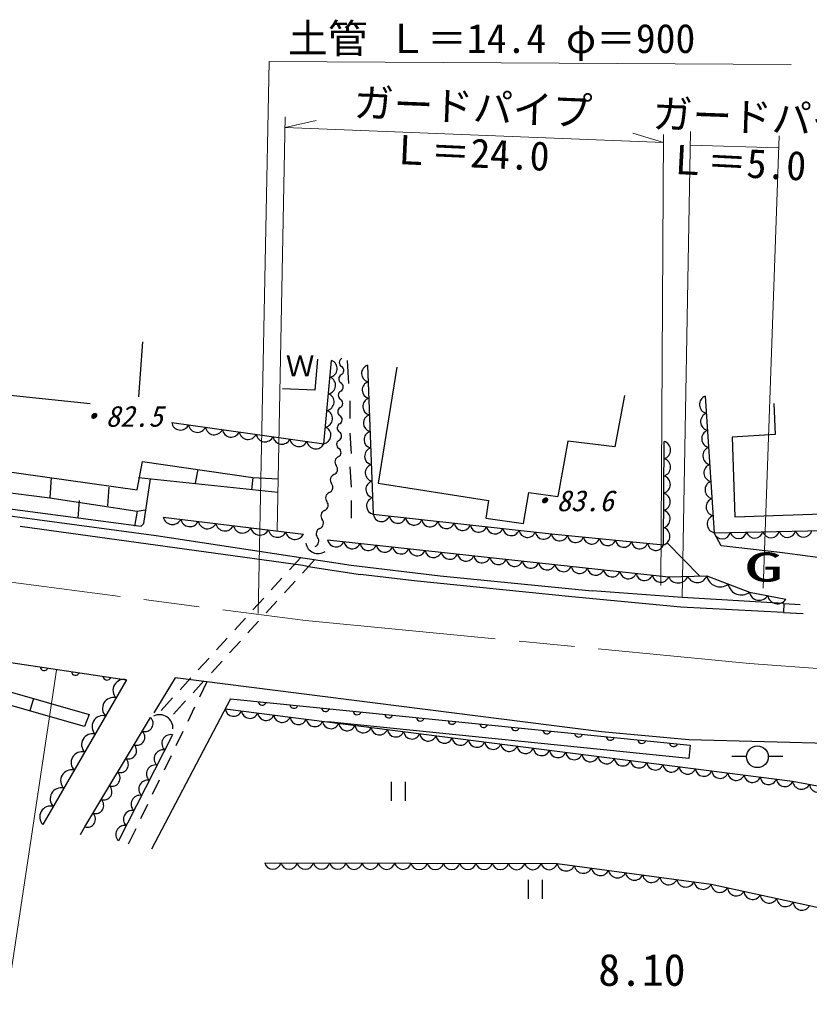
# Model space of a CAD drawing. Units: millimetres, scale not verified. Extents: x 40000 to 680000, y 20000 to 380000.
# Drawn here: x 477546 to 527255, y 270968 to 331982 of the extents above; entities that cross this region are included whole.
import ezdxf
from ezdxf.enums import TextEntityAlignment as Align

# ---------------------------------------------------------------- set-up
doc = ezdxf.new("R2010")
doc.units = ezdxf.units.MM
doc.header["$LTSCALE"] = 1000
doc.linetypes.add('CHAIN', pattern=[18.5, 12, -1.5, 3.5, -1.5])
for name, color, linetype, lineweight in [('M-BGD', 7, 'Continuous', 25), ('M-BMK', 2, 'CHAIN', 13), ('M-STR-HTXT', 7, 'Continuous', 13)]:
    doc.layers.add(name, color=color, linetype=linetype, lineweight=lineweight)
doc.styles.add('ＭＳ ゴシック', font='')
doc.styles.get('ＭＳ ゴシック').set_extended_font_data('MS Gothic')

msp = doc.modelspace()

# ---------------------------------------------------------------- linework, layer by layer
at = {"layer": 'M-BGD'}
for p, q in [((485293, 311715), (485039, 308243)), ((496300, 310614), (496131, 308667)), ((498163, 310529), (498247, 309090)), ((501295, 310106), (500110, 302825)), ((473101, 308751), (481991, 307820)), ((496131, 308667), (494099, 308751)), ((515604, 308328), (515011, 305111)), ((446262, 307820), (484955, 302401)), ((498332, 307989), (498332, 306889)), ((525002, 307820), (525087, 305873)), ((438049, 306296), (485209, 300115)), ((498332, 305957), (498417, 304687)), ((525087, 305873), (522377, 305703)), ((522377, 305703), (522547, 300708)), ((512048, 305449), (511410, 301970)), ((515011, 305111), (512048, 305449)), ((458031, 304687), (479451, 301893)), ((484955, 302401), (485293, 304179)), ((485293, 304179), (492236, 303163)), ((488765, 303671), (488595, 302825)), ((498332, 303841), (498417, 302571)), ((479536, 303163), (479451, 301893)), ((485039, 303163), (493808, 302245)), ((485378, 300285), (485801, 303079)), ((492236, 303163), (492151, 302401)), ((492236, 303163), (493824, 303084)), ((500110, 302825), (507053, 301724)), ((467259, 302063), (486140, 299523)), ((483177, 302571), (483092, 301385)), ((509254, 300285), (509593, 302232)), ((509593, 302232), (511410, 301970)), ((479451, 301893), (484955, 301047)), ((481314, 301724), (481229, 300623)), ((498417, 301724), (498417, 300623)), ((507053, 301724), (506883, 300623)), ((484955, 301047), (484785, 300115)), ((484955, 301047), (485463, 301131)), ((522547, 300708), (530421, 300962)), ((485209, 300115), (485378, 300285)), ((486597, 300684), (495409, 299613)), ((506883, 300623), (509254, 300285)), ((477589, 300115), (495369, 297660)), ((521683, 298870), (521248, 299701)), ((486140, 299523), (498417, 297660)), ((518291, 299059), (520350, 296970)), ((495247, 298141), (494533, 297358)), ((496129, 298007), (495360, 297166)), ((495369, 297660), (495556, 297628)), ((495556, 297628), (495707, 297575)), ((495707, 297575), (499009, 297067)), ((498417, 297660), (504005, 296983)), ((494061, 296842), (493386, 296103)), ((494887, 296649), (494213, 295911)), ((504005, 296983), (513572, 296051)), ((492914, 295586), (492240, 294848)), ((493740, 295395), (493066, 294656)), ((525629, 295252), (525614, 294690)), ((525629, 295252), (526653, 295180)), ((491768, 294331), (491094, 293592)), ((492593, 294140), (491919, 293402)), ((525614, 294690), (526842, 294617)), ((463272, 293611), (484286, 290449)), ((490622, 293075), (489948, 292337)), ((491446, 292885), (490772, 292147)), ((489476, 291820), (488801, 291081)), ((490299, 291630), (489625, 290892)), ((484286, 290449), (479020, 281352)), ((488330, 290564), (487655, 289826)), ((489152, 290376), (488478, 289638)), ((489344, 290324), (488875, 289357)), ((478430, 289275), (478208, 288502)), ((490828, 289256), (485851, 279803)), ((487183, 289309), (486469, 288526)), ((490828, 289256), (519751, 286341)), ((488005, 289121), (487236, 288280)), ((488570, 288728), (488134, 287828)), ((487168, 286991), (483780, 280321)), ((487828, 287198), (487392, 286298)), ((487086, 285668), (486650, 284768)), ((522373, 285645), (523287, 285646)), ((524666, 285645), (525580, 285646)), ((486345, 284139), (485908, 283239)), ((500941, 284040), (500941, 282840)), ((501841, 282840), (501841, 284040)), ((485603, 282609), (485167, 281709)), ((484861, 281079), (484393, 280113)), ((509551, 277881), (509551, 276681)), ((510451, 276681), (510451, 277881))]:
    msp.add_line(p, q, dxfattribs=at)
for points in [[(487127, 306633), (496694, 305299), (497185, 310530)], [(499449, 310232), (499801, 300858), (511017, 299638), (518068, 298936), (518114, 305443)], [(520695, 308285), (521248, 299701), (544813, 300201)], [(496936, 299262), (518386, 296927), (520791, 296980), (523476, 295962), (525758, 295523)], [(533860, 294198), (532784, 295556), (530759, 297147), (529191, 297955), (525387, 298449), (521683, 298870)], [(430731, 298178), (437021, 297271), (463272, 293611), (481937, 288272), (481645, 287523), (462437, 292995), (435904, 296668)], [(525614, 294690), (519161, 295014), (512290, 295675), (502384, 296673), (499009, 297067)], [(525629, 295252), (519245, 295628), (513572, 296051)], [(563074, 285122), (538699, 286175), (519667, 286684), (514156, 287181), (487355, 290576), (485997, 288376)], [(490493, 288621), (526189, 284069), (538886, 281706), (549892, 279073), (555658, 277335), (559950, 273333)], [(481393, 280725), (481656, 281199), (485799, 288080)], [(519751, 286341), (519661, 285508), (496939, 287799)], [(492976, 278943), (511381, 278903), (521057, 277600), (534485, 274677)]]:
    msp.add_lwpolyline(points, dxfattribs=at)
msp.add_circle((523969, 285609), 683, dxfattribs=at)
for centre, radius, start, end in [((497967, 310405), 297, 117.75804, 238.4862), ((496992, 310021), 545, 280.06557, 69.19895), ((497656, 309899), 297, 297.75804, 58.4862), ((499608, 309716), 539, 107.12605, 257.16377), ((496893, 308974), 545, 280.06557, 69.19895), ((497933, 309374), 297, 117.75804, 238.4862), ((497623, 308868), 297, 297.75804, 58.4862), ((499647, 308675), 539, 107.12605, 257.16377), ((496795, 307928), 545, 280.06557, 69.19895), ((497899, 308343), 297, 117.75804, 238.4862), ((499686, 307633), 539, 107.12605, 257.16377), ((520890, 307759), 561, 110.38211, 256.98937), ((497865, 307312), 297, 117.75804, 238.4862), ((497589, 307837), 297, 297.75804, 58.4862), ((496697, 306882), 545, 280.06557, 69.19895), ((497555, 306806), 297, 297.75804, 58.4862), ((499725, 306592), 539, 107.12605, 257.16377), ((520959, 306686), 561, 110.38211, 256.98937), ((487681, 306718), 560, 188.65886, 335.46379), ((488744, 306569), 560, 188.65886, 335.46379), ((489807, 306421), 560, 188.65886, 335.46379), ((496598, 305836), 545, 280.06557, 69.19895), ((497831, 306281), 297, 117.75804, 238.4862), ((490869, 306273), 560, 188.65886, 335.46379), ((491932, 306125), 560, 188.65886, 335.46379), ((492995, 305976), 560, 188.65886, 335.46379), ((494058, 305828), 560, 188.65886, 335.46379), ((497521, 305775), 297, 297.75804, 58.4862), ((499764, 305550), 539, 107.12605, 257.16377), ((521028, 305613), 561, 110.38211, 256.98937), ((495121, 305680), 560, 188.65886, 335.46379), ((496184, 305532), 560, 188.65886, 335.46379), ((497797, 305250), 297, 117.75804, 238.4862), ((517943, 304902), 568, 286.75437, 72.42125), ((497753, 304147), 358, 110.89117, 219.80902), ((497487, 304744), 297, 297.75804, 58.4862), ((499803, 304509), 539, 107.12605, 257.16377), ((521098, 304540), 561, 110.38211, 256.98937), ((497203, 303688), 358, 290.89117, 39.80902), ((499842, 303467), 539, 107.12605, 257.16377), ((517935, 303817), 568, 286.75437, 72.42125), ((521167, 303467), 561, 110.38211, 256.98937), ((497458, 303019), 358, 110.89117, 219.80902), ((517927, 302733), 568, 286.75437, 72.42125), ((496908, 302560), 358, 290.89117, 39.80902), ((499881, 302426), 539, 107.12605, 257.16377), ((521236, 302394), 561, 110.38211, 256.98937), ((497163, 301890), 358, 110.89117, 219.80902), ((517920, 301648), 568, 286.75437, 72.42125), ((496613, 301432), 358, 290.89117, 39.80902), ((499920, 301384), 539, 107.12605, 257.16377), ((521305, 301321), 561, 110.38211, 256.98937), ((496869, 300762), 358, 110.89117, 219.80902), ((500324, 300931), 529, 187.88742, 339.69798), ((517912, 300564), 568, 286.75437, 72.42125), ((487170, 300800), 585, 191.48856, 334.65491), ((488271, 300666), 585, 191.48856, 334.65491), ((489373, 300532), 585, 191.48856, 334.65491), ((490474, 300399), 585, 191.48856, 334.65491), ((496318, 300304), 358, 290.89117, 39.80902), ((501344, 300820), 529, 187.88742, 339.69798), ((502364, 300709), 529, 187.88742, 339.69798), ((503383, 300598), 529, 187.88742, 339.69798), ((504403, 300487), 529, 187.88742, 339.69798), ((505423, 300376), 529, 187.88742, 339.69798), ((506442, 300265), 529, 187.88742, 339.69798), ((521374, 300248), 561, 110.38211, 256.98937), ((491576, 300265), 585, 191.48856, 334.65491), ((492677, 300131), 585, 191.48856, 334.65491), ((493779, 299997), 585, 191.48856, 334.65491), ((494880, 299863), 585, 191.48856, 334.65491), ((496574, 299634), 358, 110.89117, 219.80902), ((507462, 300154), 529, 187.88742, 339.69798), ((508482, 300044), 529, 187.88742, 339.69798), ((509501, 299933), 529, 187.88742, 339.69798), ((510521, 299822), 529, 187.88742, 339.69798), ((511533, 299708), 520, 187.67059, 340.9553), ((517904, 299480), 568, 286.75437, 72.42125), ((521757, 299840), 528, 195.26255, 347.16975), ((522782, 299862), 528, 195.26255, 347.16975), ((523806, 299884), 528, 195.26255, 347.16975), ((524831, 299905), 528, 195.26255, 347.16975), ((525856, 299927), 528, 195.26255, 347.16975), ((526880, 299949), 528, 195.26255, 347.16975), ((496329, 299157), 770, 187.8311, 305.41529), ((496023, 299176), 358, 290.89117, 39.80902), ((497460, 299335), 530, 187.9788, 339.59819), ((498482, 299224), 530, 187.9788, 339.59819), ((499503, 299113), 530, 187.9788, 339.59819), ((512540, 299607), 520, 187.67059, 340.9553), ((513547, 299507), 520, 187.67059, 340.9553), ((514554, 299407), 520, 187.67059, 340.9553), ((515561, 299306), 520, 187.67059, 340.9553), ((516569, 299206), 520, 187.67059, 340.9553), ((517576, 299106), 520, 187.67059, 340.9553), ((500525, 299002), 530, 187.9788, 339.59819), ((501546, 298891), 530, 187.9788, 339.59819), ((502568, 298780), 530, 187.9788, 339.59819), ((503589, 298668), 530, 187.9788, 339.59819), ((504610, 298557), 530, 187.9788, 339.59819), ((505632, 298446), 530, 187.9788, 339.59819), ((506653, 298335), 530, 187.9788, 339.59819), ((507675, 298224), 530, 187.9788, 339.59819), ((508696, 298113), 530, 187.9788, 339.59819), ((509718, 298001), 530, 187.9788, 339.59819), ((510739, 297890), 530, 187.9788, 339.59819), ((511761, 297779), 530, 187.9788, 339.59819), ((512782, 297668), 530, 187.9788, 339.59819), ((513803, 297557), 530, 187.9788, 339.59819), ((514825, 297445), 530, 187.9788, 339.59819), ((515846, 297334), 530, 187.9788, 339.59819), ((516868, 297223), 530, 187.9788, 339.59819), ((517889, 297112), 530, 187.9788, 339.59819), ((518981, 297192), 652, 203.99261, 338.51629), ((520184, 297219), 652, 203.99261, 338.51629), ((521620, 297141), 844, 190.99693, 307.48114), ((522962, 296632), 844, 190.99693, 307.48114), ((524089, 296070), 622, 190.01612, 328.21283), ((525230, 295851), 622, 190.01612, 328.21283), ((479102, 291286), 256, 184.1231, 338.76233), ((481080, 290988), 256, 184.1231, 338.76233), ((483058, 290691), 256, 184.1231, 338.76233), ((484114, 289789), 682, 75.3858, 224.48358), ((483455, 288652), 682, 75.3858, 224.48358), ((491020, 288685), 530, 186.95825, 338.50638), ((492823, 289111), 256, 186.92568, 341.56492), ((494813, 288911), 256, 186.92568, 341.56492), ((496803, 288710), 256, 186.92568, 341.56492), ((482797, 287515), 682, 75.3858, 224.48358), ((485441, 287709), 515, 251.8514, 46.04929), ((486363, 287412), 842, 356.44014, 116.17973), ((492040, 288555), 530, 186.95825, 338.50638), ((493060, 288425), 530, 186.95825, 338.50638), ((494079, 288295), 530, 186.95825, 338.50638), ((495099, 288165), 530, 186.95825, 338.50638), ((498793, 288510), 256, 186.92568, 341.56492), ((500783, 288309), 256, 186.92568, 341.56492), ((502773, 288109), 256, 186.92568, 341.56492), ((496119, 288035), 530, 186.95825, 338.50638), ((497139, 287905), 530, 186.95825, 338.50638), ((498159, 287775), 530, 186.95825, 338.50638), ((499179, 287645), 530, 186.95825, 338.50638), ((500199, 287515), 530, 186.95825, 338.50638), ((504763, 287908), 256, 186.92568, 341.56492), ((506753, 287708), 256, 186.92568, 341.56492), ((508743, 287507), 256, 186.92568, 341.56492), ((482139, 286378), 682, 75.3858, 224.48358), ((484923, 286849), 515, 251.8514, 46.04929), ((487066, 286444), 557, 79.44182, 226.70663), ((501218, 287385), 530, 186.95825, 338.50638), ((502238, 287255), 530, 186.95825, 338.50638), ((503258, 287125), 530, 186.95825, 338.50638), ((504278, 286994), 530, 186.95825, 338.50638), ((505298, 286864), 530, 186.95825, 338.50638), ((510732, 287306), 256, 186.92568, 341.56492), ((512722, 287106), 256, 186.92568, 341.56492), ((514712, 286905), 256, 186.92568, 341.56492), ((484406, 285989), 515, 251.8514, 46.04929), ((506318, 286734), 530, 186.95825, 338.50638), ((507338, 286604), 530, 186.95825, 338.50638), ((508358, 286474), 530, 186.95825, 338.50638), ((509377, 286344), 530, 186.95825, 338.50638), ((516702, 286705), 256, 186.92568, 341.56492), ((518692, 286504), 256, 186.92568, 341.56492), ((481481, 285241), 682, 75.3858, 224.48358), ((486582, 285491), 557, 79.44182, 226.70663), ((510397, 286214), 530, 186.95825, 338.50638), ((511417, 286084), 530, 186.95825, 338.50638), ((512437, 285954), 530, 186.95825, 338.50638), ((513457, 285824), 530, 186.95825, 338.50638), ((514477, 285694), 530, 186.95825, 338.50638), ((483888, 285129), 515, 251.8514, 46.04929), ((486098, 284538), 557, 79.44182, 226.70663), ((515497, 285564), 530, 186.95825, 338.50638), ((516516, 285434), 530, 186.95825, 338.50638), ((517536, 285304), 530, 186.95825, 338.50638), ((518556, 285174), 530, 186.95825, 338.50638), ((519576, 285044), 530, 186.95825, 338.50638), ((480822, 284104), 682, 75.3858, 224.48358), ((483370, 284269), 515, 251.8514, 46.04929), ((520596, 284913), 530, 186.95825, 338.50638), ((521616, 284783), 530, 186.95825, 338.50638), ((522636, 284653), 530, 186.95825, 338.50638), ((523656, 284523), 530, 186.95825, 338.50638), ((524675, 284393), 530, 186.95825, 338.50638), ((482852, 283408), 515, 251.8514, 46.04929), ((485614, 283585), 557, 79.44182, 226.70663), ((525695, 284263), 530, 186.95825, 338.50638), ((526747, 284130), 562, 186.21171, 332.70325), ((527806, 283933), 562, 186.21171, 332.70325), ((480164, 282967), 682, 75.3858, 224.48358), ((485130, 282632), 557, 79.44182, 226.70663), ((479506, 281830), 682, 75.3858, 224.48358), ((482334, 282548), 515, 251.8514, 46.04929), ((481816, 281688), 515, 251.8514, 46.04929), ((484646, 281680), 557, 79.44182, 226.70663), ((484162, 280727), 557, 79.44182, 226.70663), ((493488, 279068), 527, 193.79705, 345.95705), ((494510, 279066), 527, 193.79705, 345.95705), ((495533, 279064), 527, 193.79705, 345.95705), ((496555, 279062), 527, 193.79705, 345.95705), ((497578, 279060), 527, 193.79705, 345.95705), ((498600, 279057), 527, 193.79705, 345.95705), ((499623, 279055), 527, 193.79705, 345.95705), ((500645, 279053), 527, 193.79705, 345.95705), ((501668, 279051), 527, 193.79705, 345.95705), ((502690, 279049), 527, 193.79705, 345.95705), ((503713, 279046), 527, 193.79705, 345.95705), ((504735, 279044), 527, 193.79705, 345.95705), ((505758, 279042), 527, 193.79705, 345.95705), ((506780, 279040), 527, 193.79705, 345.95705), ((507803, 279038), 527, 193.79705, 345.95705), ((508825, 279036), 527, 193.79705, 345.95705), ((509847, 279033), 527, 193.79705, 345.95705), ((510870, 279031), 527, 193.79705, 345.95705), ((511941, 278997), 568, 189.51637, 335.14119), ((513016, 278852), 568, 189.51637, 335.14119), ((514091, 278708), 568, 189.51637, 335.14119), ((515166, 278563), 568, 189.51637, 335.14119), ((516241, 278418), 568, 189.51637, 335.14119), ((517317, 278273), 568, 189.51637, 335.14119), ((518392, 278128), 568, 189.51637, 335.14119), ((519467, 277983), 568, 189.51637, 335.14119), ((520542, 277839), 568, 189.51637, 335.14119), ((521605, 277633), 549, 183.48661, 331.95586), ((522638, 277409), 549, 183.48661, 331.95586), ((523671, 277184), 549, 183.48661, 331.95586), ((524704, 276959), 549, 183.48661, 331.95586), ((525737, 276734), 549, 183.48661, 331.95586), ((526770, 276509), 549, 183.48661, 331.95586)]:
    msp.add_arc(centre, radius, start, end, dxfattribs=at)
at = {"layer": 'M-BMK'}
msp.add_lwpolyline([(471991, 297232), (495540, 294179), (523478, 291479), (549222, 289561), (571744, 288828)], dxfattribs=at)
at = {"layer": 'M-STR-HTXT'}
for p, q in [((493252, 329325), (492575, 294612)), ((526103, 329156), (493252, 329325)), ((494268, 325854), (493761, 299849)), ((494268, 325177), (496219, 325618)), ((518055, 324242), (494268, 325177)), ((518055, 324242), (516145, 324835)), ((518059, 324753), (517890, 296390)), ((519753, 324923), (519245, 295628)), ((525341, 324669), (524325, 296221)), ((519753, 324076), (525318, 323907)), ((472763, 243727), (479875, 291056))]:
    msp.add_line(p, q, dxfattribs=at)

# ---------------------------------------------------------------- texts
at = {"layer": 'M-BGD', "style": 'ＭＳ ゴシック'}
for s, height, p in [('Ｗ', 1320, (494305, 309133)), ('8.10', 2016, (513963, 270600))]:
    msp.add_text(s, height=height, dxfattribs=at).set_placement(p, align=Align.BOTTOM_LEFT)
at = {"layer": 'M-BGD', "style": 'ＭＳ ゴシック', "oblique": 15}
for s, p in [('・82.5', (481175, 305967)), ('・83.6', (509534, 300656))]:
    msp.add_text(s, height=1320, dxfattribs=at).set_placement(p, align=Align.BOTTOM_LEFT)
at = {"layer": 'M-BGD', "style": 'ＭＳ ゴシック', "width": 2}
msp.add_text('G', height=1833, dxfattribs=at).set_placement((523125, 296074), align=Align.BOTTOM_LEFT)
at = {"layer": 'M-STR-HTXT', "style": 'ＭＳ ゴシック'}
msp.add_text('土管 Ｌ＝14.4 φ＝900', height=1833, dxfattribs=at).set_placement((494447, 329319), align=Align.BOTTOM_LEFT)
for s, rotation, p in [('ガードパイプ', 357.749, (498533, 325313)), ('ガードパイプ', 357.923, (517334, 324608)), ('Ｌ＝24.0', 357.388, (500850, 322359)), ('Ｌ＝5.0', 357.072, (518235, 321740))]:
    msp.add_text(s, height=1833, rotation=rotation, dxfattribs=at).set_placement(p, align=Align.BOTTOM_LEFT)

doc.saveas('drawing.dxf')
